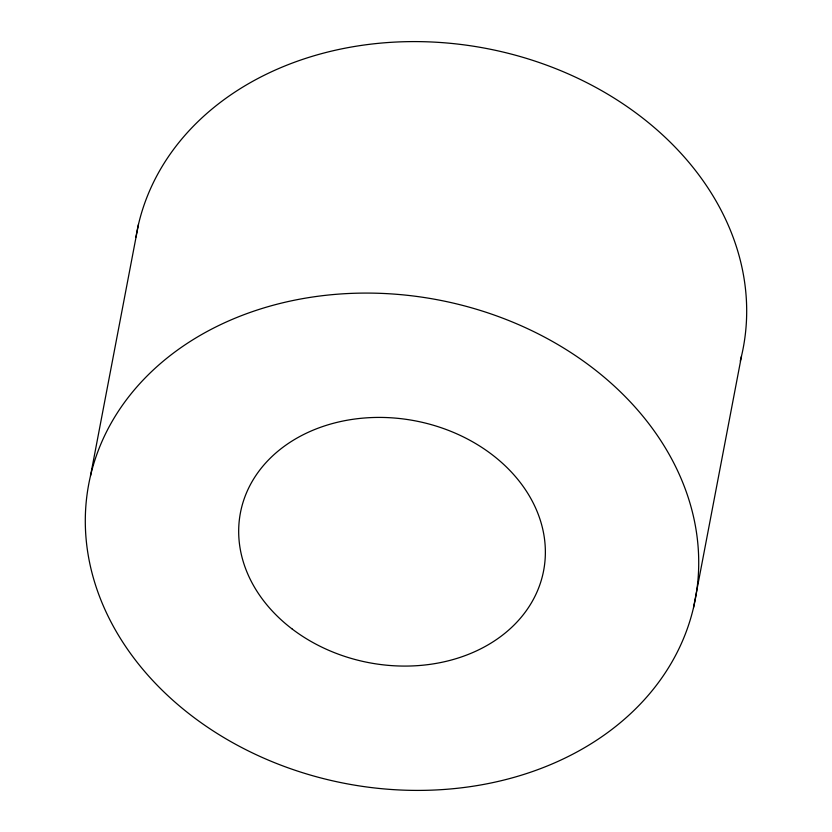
<?xml version="1.0" encoding="UTF-8"?>
<svg xmlns="http://www.w3.org/2000/svg" width="832" height="832" viewBox="0 0 832 832"><rect width="100%" height="100%" fill="white"/><g stroke="black" fill="none" stroke-linecap="round" stroke-linejoin="round"><path stroke-width="1.25" d="M90.49 475.914L138.466 224.432M693.534 607.568A308.682 246.199 10.8 0 0 289.89 301.163A308.682 246.199 10.8 0 0 192.618 716.498A308.682 246.199 10.8 0 0 693.534 607.568L741.51 356.086M135.938 237.068A308.682 246.199 10.8 0 1 491.4 49.462A308.682 246.199 10.8 0 1 740.262 361.078M292.313 629.117A154.336 123.105 10.8 0 0 542.776 574.662A154.336 123.105 10.8 0 0 340.954 421.46A154.336 123.105 10.8 0 0 292.313 629.117"/></g></svg>
